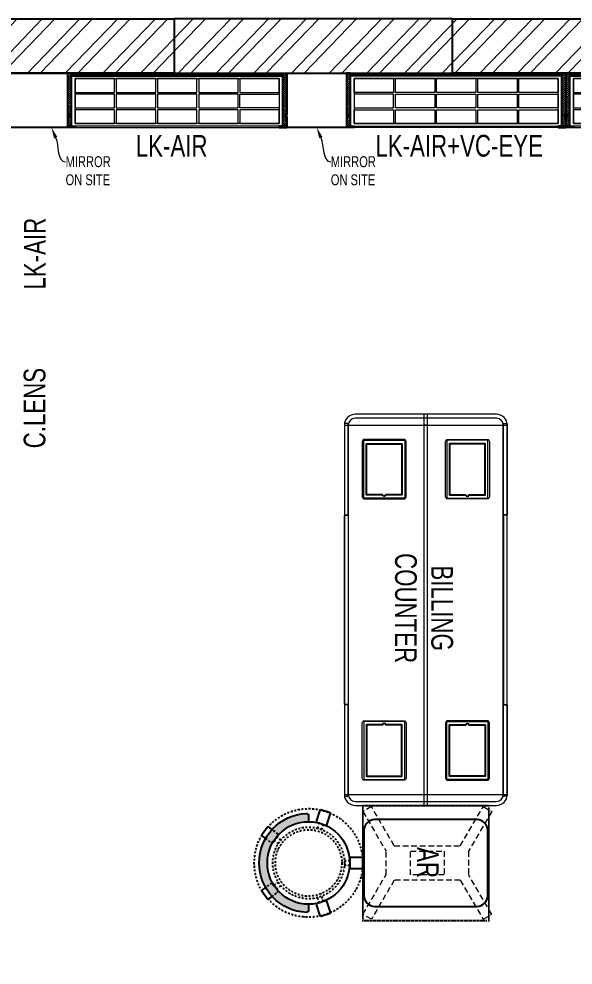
# Model space of a CAD drawing. Header units: feet. Extents: x 9180624 to 9191001, y -6881561 to -6874551.
# Drawn here: x 9184677 to 9187230, y -6878906 to -6874551 of the extents above; entities that cross this region are included whole.
import ezdxf
from ezdxf import colors
from ezdxf.entities.mleader import LeaderData, LeaderLine
from ezdxf.math import Vec2, Vec3

# ---------------------------------------------------------------- set-up
doc = ezdxf.new("R2010")
doc.units = ezdxf.units.FT
doc.header["$LTSCALE"] = 33
doc.header["$MEASUREMENT"] = 0
for name, pattern in [('DASHDOT2', [0.5, 0.25, -0.125, 0, -0.125]), ('DOT', [0.25, 0, -0.25]), ('HIDDEN2', [4.7624999999999975, 3.174999999999998, -1.587499999999999]), ('HIDDENX2', [0.75, 0.5, -0.25])]:
    doc.linetypes.add(name, pattern=pattern)
doc.layers.add('A-WALL', color=1, linetype='Continuous')
for name, color, linetype, lineweight in [('A-WALL HATCH', 251, 'Continuous', 5), ('HATCH', 9, 'Continuous', 9), ('LENS-PARTITION', 21, 'Continuous', 25), ('LENS-TEXT', 31, 'Continuous', 5), ('LENS_DIMENSION', 193, 'Continuous', 0), ('LK-FF&E FLOOR', 1, 'Continuous', 9), ('LK-FF&E WALL', 1, 'Continuous', 9), ('LN-ELEVATION-1', 81, 'Continuous', 25), ('LN-ELEVATION-2', 103, 'Continuous', 20), ('LN-ELEVATION-3', 125, 'Continuous', 18), ('LN-ELEVATION-4', 145, 'Continuous', 13), ('LN-HATCH', 251, 'Continuous', 0), ('PLANO-TXT', 252, 'Continuous', 5)]:
    doc.layers.add(name, color=color, linetype=linetype, lineweight=lineweight)
doc.styles.add('LK TXT', font='GILC____.TTF', dxfattribs={"height": 100})
doc.styles.get("Standard").update_dxf_attribs({"font": 'GILC____.TTF'})
pattern_1 = [(45, (7858558.917008298, 3503823.203216763), (-4.490128060534575, 4.490128060534575), [])]

# ---------------------------------------------------------------- blocks, each defined once
blk = doc.blocks.new('A$Ca0c27ec0')
at = {"layer": 'A-WALL HATCH'}
h = blk.add_hatch(dxfattribs=at)
h.set_pattern_fill('ANSI32', color=256, scale=333, angle=0.9715749696619951)
h.set_pattern_definition([(45.97157496966199, (-3778565.941130579, 5463850.483216475), (-89.7845111904361, 86.79001771686914), []), (45.97157496966199, (-3778507.082954376, 5463851.481380966), (-89.7845111904361, 86.79001771686914), [])])
h.paths.add_polyline_path([(-10127, 1249.631299629807), (-10377, 1249.631299629807), (-10377, 5719.631299629807), (-10127, 5719.631299629807)])
h.paths.add_polyline_path([(-10127, 5259.631299629807), (-8331.999999999534, 5259.631299629807), (-8331.999999999534, 5109.631299629807), (-10127, 5109.631299629807)])
h.paths.add_polyline_path([(-8331.999999999534, 5259.631299629807), (-8482, 5259.631299629807), (-8482, 5859.631299629807), (-8331.999999999534, 5859.631299629807)])
h.paths.add_polyline_path([(-9982, 7009.631299629808), (-6932, 7009.631299629808), (-6932, 6759.631299629808), (-9982, 6759.631299629808)])
h.paths.add_polyline_path([(-4327.415966581088, 7009.630171740427), (-5609.703786736354, 7009.630171740427), (-5609.703786736354, 6759.631299629808), (-4327.415966581088, 6759.631299629808)])
h.paths.add_polyline_path([(-4327.415966581088, 7009.630171740427), (0, 7009.631299629808), (0, 1179.631299629807), (-250, 1179.631299629807), (-250, 6759.631299629808), (-4327.415900997817, 6759.631299629808)])
h.paths.add_polyline_path([(-6595, 7009.631299629808), (-5609.703786736354, 7009.631299629808), (-5609.703786736354, 6759.631299629808), (-6595, 6759.631299629808)])
at = {"layer": 'A-WALL'}
for points in [[(-6595, 7009.631299629808), (-5609.703786736354, 7009.631299629808), (-5609.703786736354, 6759.631299629808), (-6595, 6759.631299629808)], [(-4327.415966581088, 7009.630171740427), (-5609.703786736354, 7009.630171740427), (-5609.703786736354, 6759.631299629808), (-4327.415966581088, 6759.631299629808)], [(-4327.415966581088, 7009.630171740427), (0, 7009.631299629808), (0, 1179.631299629807), (-250, 1179.631299629807), (-250, 6759.631299629808), (-4327.415900997817, 6759.631299629808)]]:
    blk.add_lwpolyline(points, close=True, dxfattribs=at)
blk = doc.blocks.new('VC HD 1010')
at = {"layer": 'LN-HATCH', "ltscale": 0.5}
h = blk.add_hatch(dxfattribs=at)
h.set_pattern_fill('ANSI31', color=256, scale=2)
h.set_pattern_definition([(45, (3761554.586240421, 1795022.935917533), (-4.490128060534575, 4.490128060534575), [])])
h.paths.add_polyline_path([(-505.166666666977, 24), (-505.166666666977, -166), (-499.1666666669771, -166), (-499.1666666669771, -176), (-505.166666666977, -176), (-505.166666666977, -220), (-487.1666666669772, -220), (-487.1666666669772, 24)])
h = blk.add_hatch(dxfattribs=at)
h.set_pattern_fill('ANSI31', color=256, scale=2)
h.set_pattern_definition(pattern_1)
h.paths.add_polyline_path([(504.8333333330228, 24), (504.8333333330228, -166), (498.8333333330228, -166), (498.8333333330228, -176), (504.8333333330228, -176), (504.8333333330228, -220), (486.8333333330228, -220), (486.8333333330228, 24)])
h = blk.add_hatch(dxfattribs=at)
h.set_pattern_fill('ANSI31', color=256, scale=2)
h.set_pattern_definition([(45, (7858741.917008297, 3503823.203216763), (-4.490128060534575, 4.490128060534575), [])])
h.paths.add_polyline_path([(-470.1666666669772, -220), (-470.1666666669772, -226), (-505.166666666977, -226), (-505.166666666977, -220)])
h = blk.add_hatch(dxfattribs=at)
h.set_pattern_fill('ANSI31', color=256, scale=2)
h.set_pattern_definition(pattern_1)
h.paths.add_polyline_path([(476.8333333330228, -220), (476.8333333330228, -226), (511.8333333330228, -226), (511.8333333330228, -220)])
at = {"layer": 'LN-ELEVATION-1', "ltscale": 0.5}
for points in [[(-505.166666666977, 24), (-505.166666666977, -166), (-499.1666666669771, -166), (-499.1666666669771, -176), (-505.166666666977, -176), (-505.166666666977, -220), (-487.1666666669772, -220), (-487.1666666669772, 24)], [(486.8333333330228, 12), (-487.1666666669772, 12), (-487.1666666669772, 18), (486.8333333330228, 18)], [(504.8333333330228, 24), (504.8333333330228, -166), (498.8333333330228, -166), (498.8333333330228, -176), (504.8333333330228, -176), (504.8333333330228, -220), (486.8333333330228, -220), (486.8333333330228, 24)], [(-470.1666666669772, -220), (-470.1666666669772, -226), (-505.166666666977, -226), (-505.166666666977, -220)], [(469.8333333330228, -220), (469.8333333330228, -226), (504.8333333330228, -226), (504.8333333330228, -220)]]:
    blk.add_lwpolyline(points, close=True, dxfattribs=at)
at = {"layer": 'LN-ELEVATION-2', "ltscale": 0.5}
blk.add_lwpolyline([(470.1666666674428, 0), (-470.1666666674428, 0), (-470.1666666674428, -208), (470.1666666674428, -208)], close=True, dxfattribs=at)
at = {"layer": 'LN-ELEVATION-3', "ltscale": 0.5}
for p, q in [((-487.1666666669772, 24), (486.8333333330228, 24)), ((-470.1666666669772, -220), (469.8333333330228, -220)), ((469.8333333330228, -226), (-470.1666666669772, -226))]:
    blk.add_line(p, q, dxfattribs=at)
for points in [[(-470.1666666674428, 0), (-288.5000000004657, 0), (-288.5000000004657, -64), (-470.1666666674428, -64)], [(-280.5000000004657, 0), (-98.83333333348855, 0), (-98.83333333348855, -64), (-280.5000000004657, -64)], [(-90.83333333348855, 0), (90.83333333348855, 0), (90.83333333348855, -64), (-90.83333333348855, -64)], [(98.83333333348855, 0), (280.5000000004657, 0), (280.5000000004657, -64), (98.83333333348855, -64)], [(288.5000000004657, 0), (470.1666666674428, 0), (470.1666666674428, -64), (288.5000000004657, -64)], [(-470.1666666674428, -136), (-288.5000000004657, -136), (-288.5000000004657, -72), (-470.1666666674428, -72)], [(-280.5000000004657, -72), (-98.83333333348855, -72), (-98.83333333348855, -136), (-280.5000000004657, -136)], [(-90.83333333348855, -72), (90.83333333348855, -72), (90.83333333348855, -136), (-90.83333333348855, -136)], [(98.83333333348855, -72), (280.5000000004657, -72), (280.5000000004657, -136), (98.83333333348855, -136)], [(288.5000000004657, -72), (470.1666666674428, -72), (470.1666666674428, -136), (288.5000000004657, -136)], [(-470.1666666674428, -144), (-288.5000000004657, -144), (-288.5000000004657, -208), (-470.1666666674428, -208)], [(-280.5000000004657, -144), (-98.83333333348855, -144), (-98.83333333348855, -208), (-280.5000000004657, -208)], [(-90.83333333348855, -144), (90.83333333348855, -144), (90.83333333348855, -208), (-90.83333333348855, -208)], [(98.83333333348855, -144), (280.5000000004657, -144), (280.5000000004657, -208), (98.83333333348855, -208)], [(288.5000000004657, -144), (470.1666666674428, -144), (470.1666666674428, -208), (288.5000000004657, -208)]]:
    blk.add_lwpolyline(points, close=True, dxfattribs=at)
blk = doc.blocks.new('I-PAD Frame')
at = {"color": 3, "linetype": 'Continuous'}
blk.add_lwpolyline([(357868.7410323084, -232321.1361381283), (358122.7410323085, -232321.1361381283, 0.4142135623713902), (358132.7410323086, -232311.1361381283), (358132.7410323086, -232129.1361381283, 0.4142135623713902), (358122.7410323085, -232119.1361381283), (357868.7410323084, -232119.1361381283, 0.4142135623713902), (357858.7410323085, -232129.1361381283), (357858.7410323085, -232311.1361381283, 0.4142135623713902)], format="xyb", close=True, dxfattribs=at)
at = {"color": 3, "linetype": 'Continuous', "lineweight": 25}
blk.add_lwpolyline([(358113.2410323085, -232229.6755301424), (358113.2410323085, -232302.1361381283), (357878.2410323086, -232302.1361381283), (357878.2410323086, -232138.1361381283), (358113.2410323085, -232138.1361381283), (358113.2410323085, -232210.5967461141, 0.3275382217372251), (358114.6410323081, -232212.5046245168, -0.733799385757267), (358114.6410323086, -232227.7676517396, 0.3275382217372252)], format="xyb", close=True, dxfattribs=at)
blk = doc.blocks.new('Billing Counter 1800')
at = {"color": 5, "linetype": 'HIDDENX2', "ltscale": 0.025}
for p, q in [((-849.9999978118577, -374.9978339364752), (-850.0000002956948, 375)), ((849.9999976539983, -374.9978339364752), (850.0000001378356, 375))]:
    blk.add_line(p, q, dxfattribs=at)
at = {"color": 0, "linetype": 'Continuous'}
for p, q in [((850, 375), (-850, 375)), ((900, -325), (900, 325)), ((-850, -375), (850, -375))]:
    blk.add_line(p, q, dxfattribs=at)
at = {"color": 2, "linetype": 'Continuous'}
blk.add_line((849, -375), (849.9999976539983, -374.9978339364752), dxfattribs=at)
at = {"color": 2, "linetype": 'HIDDENX2', "ltscale": 0.025}
for points in [[(-857.9999984272289, 375), (-437.4115580061916, 375), (-437.4115580851212, 358), (-857.9999985061586, 358)], [(435.3333326776046, 375), (-435.2551077436656, 375), (-435.2551076647359, 358), (435.3333327565342, 358)], [(437.3333327565342, 375), (857.9217731775715, 375), (857.9217730986419, 358), (437.3333326776046, 358)], [(-857.9999984272289, -375), (-437.4115580061916, -375), (-437.4115580851212, -358), (-857.9999985061586, -358)], [(435.3333326776046, -375), (-435.2551077436656, -375), (-435.2551076647359, -358), (435.3333327563014, -358)], [(437.3333327563013, -375), (857.9217731775715, -375), (857.9217730986419, -358), (437.3333326776046, -358)]]:
    blk.add_lwpolyline(points, close=True, dxfattribs=at)
at = {"color": 5, "linetype": 'Continuous'}
for points in [[(-780.9166655030566, 97.25000000000001), (-513.9166655030567, 97.25000000000001), (-513.9166655030567, 286.25), (-780.9166655030566, 286.25)], [(780.9166655030566, 97.25000000000001), (513.9166655030567, 97.25000000000001), (513.9166655030567, 286.25), (780.9166655030566, 286.25)], [(-780.9166655030566, -97.25000000000001), (-513.9166655030567, -97.25000000000001), (-513.9166655030567, -286.25), (-780.9166655030566, -286.25)], [(780.9166655030566, -97.25000000000001), (513.9166655030567, -97.25000000000001), (513.9166655030567, -286.25), (780.9166655030566, -286.25)]]:
    blk.add_lwpolyline(points, close=True, dxfattribs=at)
at = {"color": 5, "linetype": 'HIDDENX2', "ltscale": 0.025}
blk.add_lwpolyline([(850, 8.5), (-850, 8.5), (-850, -8.5), (850, -8.5)], close=True, dxfattribs=at)
at = {"color": 0, "linetype": 'Continuous'}
for centre, radius, start, end in [((-850, 325), 50.0000000000291, 90, 180), ((849.999999999767, 325), 50.00000000005822, 0, 90), ((849.999999999767, -325), 50.0000000000291, 270, 0)]:
    blk.add_arc(centre, radius, start, end, dxfattribs=at)
at = {"layer": 'LN-ELEVATION-2'}
blk.add_line((-900, 325), (-900, -325), dxfattribs=at)
for points in [[(850, 375), (-850, 375, 0.4142135623725836), (-900, 325), (-900, -325, 0.4142135623725836), (-850, -375), (850, -375, 0.4142135623725837), (900, -325), (900, 325, 0.4142135623725836)], [(850, 357), (-850, 357, 0.4142135623730951), (-882, 325), (-882, -325, 0.4142135623730951), (-850, -357), (850, -357, 0.4142135623730951), (882, -325), (882, 325, 0.4142135623730951)]]:
    blk.add_lwpolyline(points, format="xyb", close=True, dxfattribs=at)
blk.add_lwpolyline([(-900, -8.5), (900, -8.5), (900, 8.5), (-900, 8.5)], close=True, dxfattribs=at)
blk.add_arc((-850, -325), 50.00000000005822, 180, 270, dxfattribs=at)
at = {"color": 2, "linetype": 'Continuous', "xscale": -1, "rotation": 180}
blk.add_blockref('I-PAD Frame', (-358643.1576978308, -232028.3861380983), dxfattribs=at)
at = {"color": 2, "linetype": 'Continuous', "rotation": 180}
blk.add_blockref('I-PAD Frame', (358643.1576977922, -232028.3861381579), dxfattribs=at)
at = {"color": 2, "linetype": 'Continuous'}
blk.add_blockref('I-PAD Frame', (-358643.1576978113, 232028.3861381281), dxfattribs=at)
at = {"color": 2, "linetype": 'Continuous', "xscale": -1}
blk.add_blockref('I-PAD Frame', (358643.1576978117, 232028.3861381281), dxfattribs=at)
at = {"layer": 'LENS-TEXT', "color": 0, "linetype": 'Continuous', "ltscale": 3, "insert": (-7.865375894587486, -8.871815700083971), "char_height": 100, "attachment_point": 5, "style": 'LK TXT'}
blk.add_mtext_dynamic_manual_height_columns('BILLING COUNTER', width=353.0555573365615, gutter_width=0.5, heights=[0], dxfattribs=at)
blk = doc.blocks.new('AR')
at = {"layer": 'LN-ELEVATION-2', "linetype": 'DOT', "lineweight": 25}
blk.add_lwpolyline([(0, 13.41378593863919), (530, 13.41378593863919), (530, 593.4137859386392), (0, 593.4137859386392)], close=True, dxfattribs=at)
at = {"layer": 'LN-ELEVATION-2', "lineweight": 25}
blk.add_lwpolyline([(465, 68.22063546301797), (465, 538.2206354630179, 0.4142135623730951), (415, 588.2206354630177), (115, 588.2206354630177, 0.4142135623730951), (65, 538.2206354630179), (65, 68.22063546301797, 0.4142135623730951), (115, 18.22063546301797), (415, 18.22063546301797, 0.4142135623730951)], format="xyb", close=True, dxfattribs=at)
at = {"layer": 'LN-ELEVATION-4', "linetype": 'HIDDEN2', "ltscale": 0.25}
for points in [[(185.8456009030342, 448.8780772723258), (5.888936847448348, 554.0078910568263), (28.48512306064368, 593.350836840691), (211.0874861851335, 486.6754184374586)], [(344.154399111867, 448.8780772762837), (524.1110631600021, 554.0078910947777), (501.5148769393563, 593.3508368753828), (318.9125138223171, 486.6754184374586)], [(211.0874861851335, 486.6754184376913), (318.9125138223171, 486.6754184376913)], [(185.8456009030342, 144.472759603057), (185.8456009030342, 448.8780772723258)], [(344.154399111867, 448.8780772762837), (344.154399111867, 144.4727595990989)], [(185.8456009030342, 144.472759603057), (5.888936847448348, 39.34294581855647), (28.48512306064368, 3.46917659e-08), (211.0874861851335, 106.6754184379242)], [(344.154399111867, 144.4727595990989), (524.1110631600021, 39.34294578060508), (501.5148769393563, 0), (318.9125138223171, 106.6754184379242)], [(318.9125138223171, 106.6754184376914), (211.0874861851335, 106.6754184376914)]]:
    blk.add_lwpolyline(points, dxfattribs=at)
blk.add_lwpolyline([(210.8456009030342, 373.9866790841333), (319.154399111867, 373.9866790841333), (319.154399111867, 219.3641577917151), (210.8456009030342, 219.3641577917151)], close=True, dxfattribs=at)
blk = doc.blocks.new('DR STOOL')
at = {"layer": 'HATCH'}
h = blk.add_hatch(dxfattribs=at)
h.set_pattern_fill('ANSI36', color=250, angle=-90.00000000000001)
h.set_pattern_definition([(315, (-227.8099174643867, 917.3997257252777), (6.173926083235043, -1.683798022700468), [7.9375, -1.587499999999999, 0, -1.587499999999999])])
edge = h.paths.add_edge_path()
edge.add_line((-190.0000000041909, 4.511094e-10), (-218.6899174675346, 4.511094e-10))
edge.add_arc((-218.6899174670689, 9.120000000388245), 9.119999999940092, 177.6119845363388, 269.9999999996136, ccw=False)
edge.add_arc((-1.8626451e-09, 3.565219e-10), 228.000000002257, 2.3880154632688004, 177.6119845367313, ccw=False)
edge.add_arc((218.6899174633436, 9.120000000497384), 9.120000000051716, -90.00000000034493, 2.3880154629299, ccw=False)
edge.add_line((218.6899174633436, 4.511094e-10), (190, 4.511094e-10))
edge.add_arc((-1.8626451e-09, 4.511094e-10), 190.000000001979, -1.27e-14, 180)
at = {"layer": 'LN-ELEVATION-1', "color": 1, "ltscale": 100}
for p, q in [((-165.2704676063731, 189.0243927398114), (-165.9069543029182, 185.0820035930228)), ((-165.9069543029182, 185.0820035930228), (-153.8003208162263, 168.3135803133482)), ((-128.6221585394814, 215.4841044476634), (-165.2704676063731, 189.0243927398114)), ((-124.7228340068832, 214.8545704018979), (-128.6221585394814, 215.4841044476634)), ((-112.6981821293011, 198.1996966340157), (-124.7228340068832, 214.8545704018979)), ((124.7553772013634, 214.9803744515593), (112.5488144652918, 198.2845540212292)), ((128.7014972954057, 215.5933048763618), (124.7553772013634, 214.9803744515593)), ((128.7014972954057, 215.5933048763618), (124.7553772013634, 214.9803744515593)), ((165.1911288509145, 188.915192311113), (128.7014972954057, 215.5933048763618)), ((165.1911288509145, 188.915192311113), (128.7014972954057, 215.5933048763618)), ((153.6734594982117, 168.4294150282658), (165.7973639420234, 185.0121775862135)), ((165.7973639420234, 185.0121775862135), (165.1911288509145, 188.915192311113)), ((165.7973639420234, 185.0121775862135), (165.1911288509145, 188.915192311113)), ((-191.2928382232785, -35.45407700946089), (-242.9550312487409, -52.24013893969095)), ((-187.9259491492994, -37.1695928365807), (-191.2928382232785, -35.45407700946089)), ((-184.1424400564283, -48.81403796559607), (-187.9259491492994, -37.1695928365807)), ((188.0651108901948, -36.96233201187715), (184.0504167033359, -49.19388854173303)), ((191.3981811110861, -35.27656588272658), (188.0651108901948, -36.96233201187715)), ((243.0100176925771, -52.21682526778022), (191.3981811110861, -35.27656588272658)), ((-242.9550312487409, -52.24013893969095), (-244.7482102331705, -55.75945052818861)), ((-244.7482102331705, -55.75945052818861), (-230.7800458371639, -98.74904560100549)), ((-227.2218665438704, -100.5620286722478), (-175.5596735184081, -83.7759667420105)), ((-173.8639617776498, -80.4479453730819), (-177.8421125086024, -68.2044548037811)), ((-175.5596735184081, -83.7759667420105), (-173.8639617776498, -80.4479453730819)), ((177.6922140880488, -68.56540505095472), (173.8739495249465, -80.1985000452405)), ((173.8739495249465, -80.1985000452405), (175.5794035866856, -83.5704969359358)), ((175.5794035866856, -83.5704969359358), (227.1912401677109, -100.5107563209894)), ((230.715890809428, -98.7280946081737), (244.8123673382215, -55.78040257930116)), ((244.8123673382215, -55.78040257930116), (243.0100176925771, -52.21682526778022)), ((-230.7800458371639, -98.74904560100549), (-227.2218665438704, -100.5620286722478)), ((227.1912401677109, -100.5107563209894), (230.715890809428, -98.7280946081737)), ((-22.72193054761737, -190.2142363802995), (-25.39390889601782, -192.886214728569)), ((-25.39390889601782, -192.886214728569), (-25.39390889601782, -247.2070584567482)), ((-10.47823652112856, -190.2142363802995), (-22.72193054761737, -190.2142363802995)), ((22.78362171910703, -190.2142363802995), (9.910054048988968, -190.2142363802995)), ((25.42475448176265, -192.8553691428751), (22.78362171910703, -190.2142363802995)), ((25.42475448176265, -247.1762128710543), (25.42475448176265, -192.8553691428751)), ((-25.39390889601782, -247.2070584567482), (-22.60096735274419, -250)), ((-22.60096735274419, -250), (22.60096735274419, -250)), ((22.60096735274419, -250), (25.42475448176265, -247.1762128710543))]:
    blk.add_line(p, q, dxfattribs=at)
at = {"layer": 'LN-ELEVATION-1', "linetype": 'DASHDOT2'}
for p, q in [((-92.92521573789418, 170.8129362839827), (-112.6981821293011, 198.1996966340157)), ((112.5488144652918, 198.2845540212292), (92.69529851106927, 171.1294289919315)), ((-153.8003208162263, 168.3135803133482), (-134.1093360339291, 141.0403694751003)), ((-134.1093360339291, 141.0403694751003), (-130.4219571123831, 140.4450534014686)), ((-130.4219571123831, 140.4450534014686), (-119.9844727469608, 147.9808124662595)), ((-119.9844727469608, 147.9808124662595), (-105.3687285655178, 126.9741353208374)), ((-103.4542870586738, 159.9154408004979), (-93.52748446213081, 167.0824927485227)), ((-88.15393704269081, 139.4771787207864), (-103.4542870586738, 159.9154408004979)), ((-93.52748446213081, 167.0824927485227), (-92.92521573789418, 170.8129362839827)), ((103.6608748426661, 159.8406005539291), (88.19885099539533, 139.4487815762331)), ((92.69529851106927, 171.1294289919315), (93.26858203159645, 167.4385604566923)), ((93.26858203159645, 167.4385604566923), (103.6608748426661, 159.8406005539291)), ((105.4096150295809, 126.94019481352), (120.1194891873747, 147.8074627162714)), ((120.1194891873747, 147.8074627162714), (130.0033113472163, 140.5812532722048)), ((130.0033113472163, 140.5812532722048), (133.7372852512635, 141.1612321265929)), ((133.7372852512635, 141.1612321265929), (153.6734594982117, 168.4294150282658)), ((-159.954806596972, -40.49024384317454), (-184.1424400564283, -48.81403796559607)), ((184.0504167033359, -49.19388854173303), (159.8786162491887, -40.79004861696012)), ((-177.8421125086024, -68.2044548037811), (-153.4148110738024, -60.73628028803068)), ((153.3006618716754, -61.02382378749462), (177.6922140880488, -68.56540505095472)), ((-10.92024635523557, -164.6382343793375), (-10.47823652112856, -190.2142363802995)), ((9.910054048988968, -190.2142363802995), (10.35584833659231, -164.674698740353))]:
    blk.add_line(p, q, dxfattribs=at)
at = {"layer": 'LN-ELEVATION-1', "color": 1, "ltscale": 100}
blk.add_lwpolyline([(-190.0000000023283, 0), (-218.6899174656719, 0, -0.4264743413925903), (-227.8019973598421, 9.5, -0.959166304662544), (227.8019973593764, 9.5, -0.4264743413925903), (218.6899174647406, 0), (190.0000000013969, 0)], format="xyb", dxfattribs=at)
at = {"layer": 'LN-ELEVATION-1', "linetype": 'DASHDOT2'}
for radius in [250, 165, 153]:
    blk.add_circle((0, 0), radius, dxfattribs=at)
at = {"layer": 'LN-ELEVATION-1', "color": 1, "ltscale": 100}
blk.add_circle((0, 0), 190, dxfattribs=at)

msp = doc.modelspace()

# ---------------------------------------------------------------- linework, layer by layer
at = {"layer": 'LENS-PARTITION'}
for points in [[(9184901.02334873, -6875051), (9184406.02334873, -6875051), (9184406.02334873, -6874801), (9184901.02334873, -6874801)], [(9186186.02334873, -6875051), (9185911.023348732, -6875051), (9185911.023348732, -6874801), (9186186.02334873, -6874801)]]:
    msp.add_lwpolyline(points, close=True, dxfattribs=at)

# ---------------------------------------------------------------- block references
at = {"layer": 'LENS_DIMENSION'}
msp.add_blockref('A$Ca0c27ec0', (9191001.02334873, -6881560.63129963), dxfattribs=at)
at = {"layer": 'LK-FF&E FLOOR'}
for name, p, rotation in [('Billing Counter 1800', (9186551.02334873, -6877271), 270), ('AR', (9186854.437134668, -6878701), 89.99999999999999), ('DR STOOL', (9186011.023348726, -6878436), 89.99999999999999)]:
    msp.add_blockref(name, p, dxfattribs=dict(at, rotation=rotation))
at = {"layer": 'LK-FF&E WALL', "xscale": -1}
for p in [(9185405.856682062, -6874825), (9187700.85668206, -6874825)]:
    msp.add_blockref('VC HD 1010', p, dxfattribs=at)
at = {"layer": 'LK-FF&E WALL'}
msp.add_blockref('VC HD 1010', (9186691.190015396, -6874825), dxfattribs=at)

# ---------------------------------------------------------------- texts
at = {"layer": 'LENS-TEXT', "color": 0, "linetype": 'Continuous', "ltscale": 3, "insert": (9186560.507792788, -6878434.342963093), "char_height": 100, "attachment_point": 5, "rotation": 270, "style": 'LK TXT'}
msp.add_mtext_dynamic_manual_height_columns('AR', width=237.4408088319178, gutter_width=12.5, heights=[0], dxfattribs=at)
at = {"layer": 'PLANO-TXT', "linetype": 'Continuous', "ltscale": 3, "char_height": 100, "width": 149.546511627907, "attachment_point": 5, "style": 'LK TXT'}
for s, insert in [('LK-AIR', (9185380.380142814, -6875135.458116076, -23744.04052932372)), ('LK-AIR+VC-EYE', (9186704.790739177, -6875135.458116076, -23744.04052932372))]:
    msp.add_mtext(s, dxfattribs=dict(at, insert=insert))
at = {"layer": 'PLANO-TXT', "linetype": 'Continuous', "ltscale": 3, "char_height": 100, "width": 149.546511627907, "attachment_point": 5, "rotation": 89.99999999950484, "style": 'LK TXT'}
for s, insert in [('LK-AIR', (9184749.299958803, -6875631.442592231, -23744.04052932372)), ('C.LENS', (9184749.299958799, -6876342.366087225, -23744.04052932372))]:
    msp.add_mtext(s, dxfattribs=dict(at, insert=insert))

# ---------------------------------------------------------------- leaders
at = {"layer": 'LENS-TEXT', "color": 7}
ml = msp.add_multileader_mtext('Standard', dxfattribs=at)
ml.set_content('\\pxqj,t3;{\\C0;MIRROR ON SITE}', color=1)
ml.set_leader_properties(color=256, linetype='ByLayer', lineweight=-1)
ml.build(insert=Vec2(0, 0))
ml.multileader.update_dxf_attribs({"leader_type": 2, "dogleg_length": 0.36, "arrow_head_size": 50})
ctx = ml.context
ctx.base_point, ctx.char_height, ctx.arrow_head_size, ctx.landing_gap_size, ctx.plane_origin, ctx.plane_x_axis, ctx.plane_y_axis = Vec3(9184891.517797628, -6875208.420552484, -23744.04052932372), 50, 50, 0.09, Vec3(9185730.577425128, -6874745.828600611, -23744.04052932372), Vec3(1, 1.5866e-12), Vec3(-1.5866e-12, 1)
notes = []
notes.append((ctx, [(1, (1, 1, 0), (9184891.157797629, -6875208.420552484, -23744.04052932372), (1, 1.5866e-12), 0.36, [(0, [(9184826.837120287, -6875051, -23744.04052932372)], 0, [])])]))
ctx.mtext.insert, ctx.mtext.text_direction, ctx.mtext.rotation, ctx.mtext.width, ctx.mtext.flow_direction = Vec3(9184891.607797628, -6875183.093517599, -23744.04052932372), Vec3(1, 1.5866e-12), 1.5866e-12, 237.2605896616587, 5
ml = msp.add_multileader_mtext('Standard', dxfattribs=at)
ml.set_content('\\pxqj,t3;{\\C0;MIRROR ON SITE}', color=1)
ml.set_leader_properties(color=256, linetype='ByLayer', lineweight=-1)
ml.build(insert=Vec2(0, 0))
ml.multileader.update_dxf_attribs({"leader_type": 2, "dogleg_length": 0.36, "arrow_head_size": 50})
ctx = ml.context
ctx.base_point, ctx.char_height, ctx.arrow_head_size, ctx.landing_gap_size, ctx.plane_origin, ctx.plane_x_axis, ctx.plane_y_axis = Vec3(9186113.20402607, -6875208.420552484, -23744.04052932372), 50, 50, 0.09, Vec3(9186952.263653569, -6874745.828600611, -23744.04052932372), Vec3(1, 1.5866e-12), Vec3(-1.5866e-12, 1)
notes.append((ctx, [(1, (1, 1, 0), (9186112.844026068, -6875208.420552484, -23744.04052932372), (1, 1.5866e-12), 0.36, [(0, [(9186048.523348732, -6875051, -23744.04052932372)], 0, [])])]))
ctx.mtext.insert, ctx.mtext.text_direction, ctx.mtext.rotation, ctx.mtext.width, ctx.mtext.flow_direction = Vec3(9186113.29402607, -6875183.093517599, -23744.04052932372), Vec3(1, 1.5866e-12), 1.5866e-12, 237.2605896616587, 5
for ctx, leaders in notes:
    for number, flags, end, landing, length, lines in leaders:
        leader = LeaderData()
        leader.index, (leader.has_last_leader_line, leader.has_dogleg_vector, leader.attachment_direction) = number, flags
        leader.last_leader_point, leader.dogleg_vector, leader.dogleg_length = Vec3(end), Vec3(landing), length
        for number, points, colour, breaks in lines:
            line = LeaderLine()
            line.index, line.vertices, line.color, line.breaks = number, Vec3.list(points), colors.encode_raw_color(colour), breaks
            leader.lines.append(line)
        ctx.leaders.append(leader)

doc.saveas('drawing.dxf')
